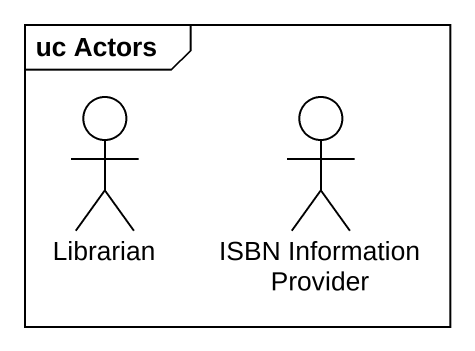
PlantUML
@startuml
mainframe uc Actors
actor Librarian
actor "ISBN Information Provider" as ISBN_Information_Provider
@enduml
